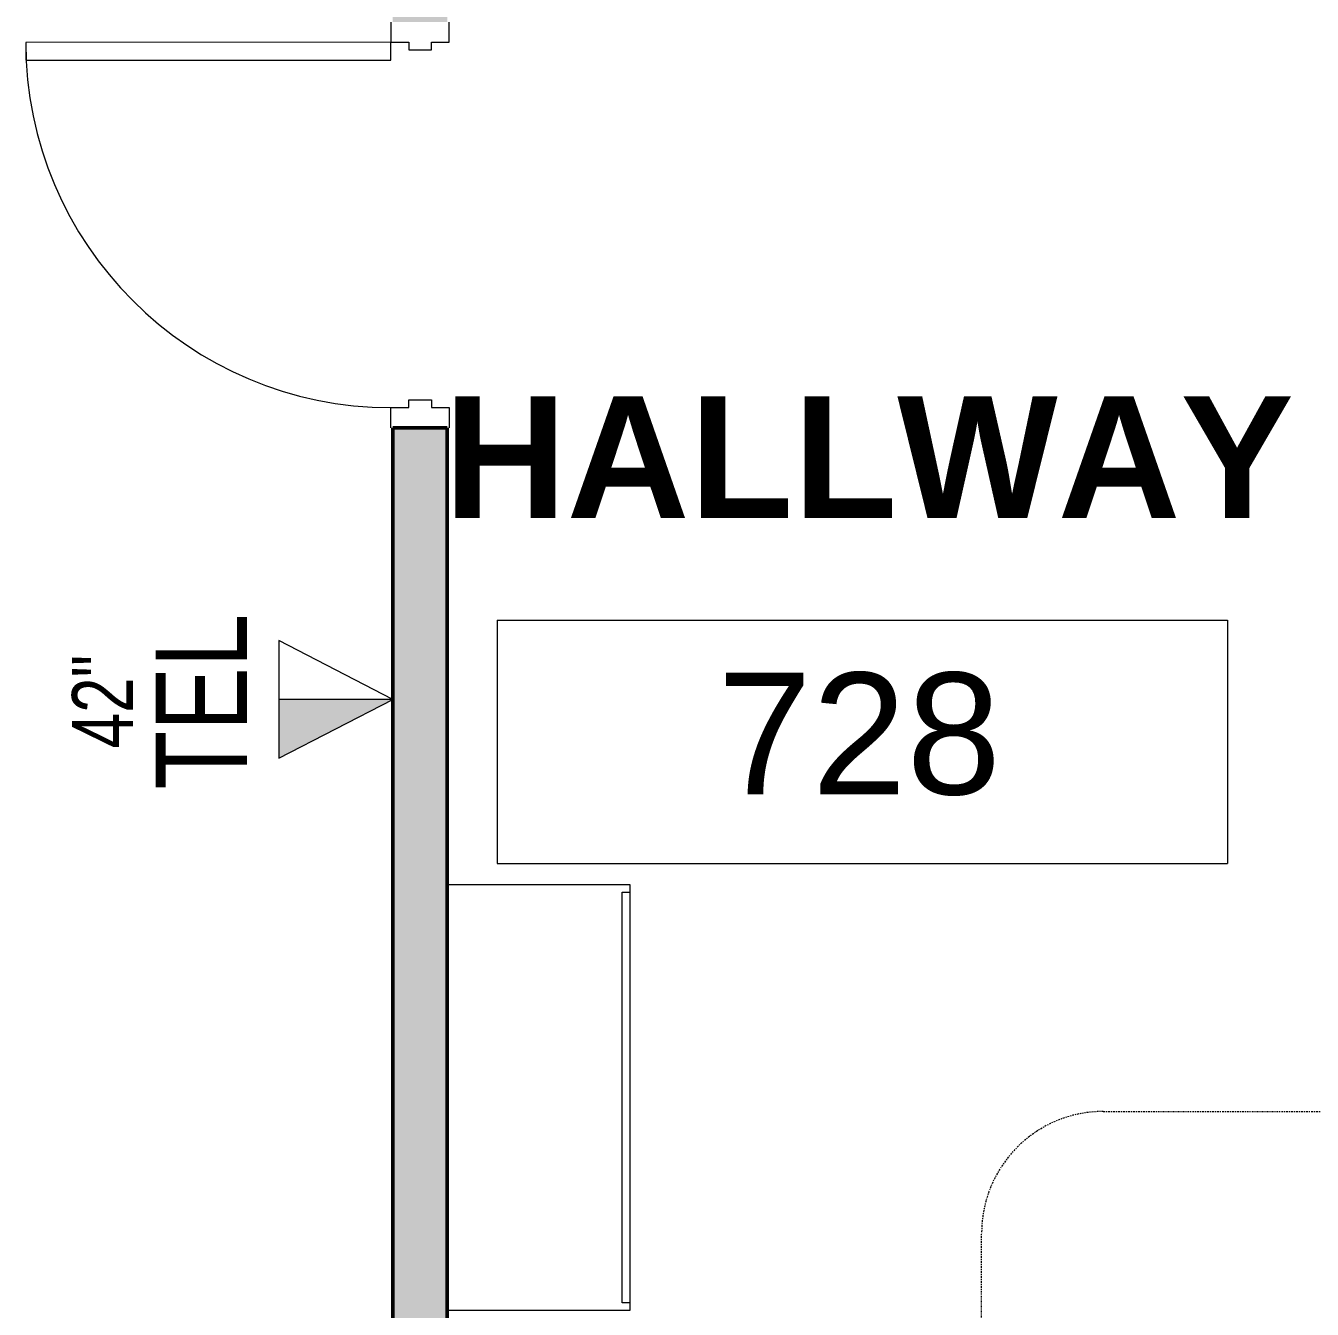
# Model space of a CAD drawing. Header units: inches. Extents: x -897 to 1409, y -1054 to 924.
# Drawn here: x -341.5 to -214.7, y -369.5 to -243 of the extents above; entities that cross this region are included whole.
import ezdxf

# ---------------------------------------------------------------- set-up
doc = ezdxf.new("R2010")
doc.units = ezdxf.units.IN
doc.header["$MEASUREMENT"] = 0
doc.linetypes.add('Dash Dot 3_16_', pattern=[0.3125, 0.1875, -0.0625, 0, -0.0625])
for name, color, linetype, lineweight in [('A-ANNO-NOTE', 131, 'Continuous', 9), ('A-ANNO-SYMB', 150, 'Continuous', 9), ('A-AREA-IDEN', 2, 'Continuous', 9), ('A-DOOR', 31, 'Continuous', 13), ('A-DOOR-FRAM', 31, 'Continuous', 20), ('A-WALL-PATT', 111, 'Continuous', 13), ('I-FURN', 30, 'Continuous', 9), ('I-WALL', 2, 'Continuous', 13)]:
    doc.layers.add(name, color=color, linetype=linetype, lineweight=lineweight)
doc.styles.add('Arial', font='arial.ttf', dxfattribs={"width": 0.75, "height": 9})
doc.styles.add('Arial_1', font='arial.ttf', dxfattribs={"width": 0.75, "height": 6})
doc.styles.add('Arial_4', font='arial.ttf', dxfattribs={"height": 12})
doc.styles.add('Arial_B', font='arialbd.ttf', dxfattribs={"height": 12})

# ---------------------------------------------------------------- blocks, each defined once
blk = doc.blocks.new('Room Tag - Room Tag-84095-7TH FLOOR TELECOM PLAN')
at = {"layer": 'A-AREA-IDEN'}
for p, q in [((-0.375, -0.0625), (-0.375, -0.3125)), ((-0.375, -0.0625), (0.375, -0.0625)), ((0.375, -0.0625), (0.375, -0.3125)), ((-0.375, -0.3125), (0.375, -0.3125))]:
    blk.add_line(p, q, dxfattribs=at)
blk = doc.blocks.new('Single-HM Frame - Storage 36_ - 8_ H wd-4685422-7TH FLOOR TELECOM PLAN')
at = {"layer": 'A-DOOR', "color": 253}
for p, q in [((-16.25, -2.87), (-18, -2.88)), ((-18, -2.88), (-17.99, -38.87)), ((-16.24, -38.87), (-16.25, -2.87)), ((-17.99, -38.87), (-16.24, -38.87))]:
    blk.add_line(p, q, dxfattribs=at)
blk.add_arc((-18, -2.88), 36, 270.01, 0, dxfattribs=at)
at = {"layer": 'A-DOOR-FRAM', "color": 133}
for p, q in [((-18, 2.87), (-20, 2.87)), ((-18, 1.12), (-18, 2.87)), ((18, 2.87), (20, 2.87)), ((18, 1.12), (18, 2.87)), ((-17.25, 1.12), (-18, 1.12)), ((-17.25, -1.12), (-17.25, 1.12)), ((17.25, 1.12), (18, 1.12)), ((17.25, -1.12), (17.25, 1.12)), ((-18, -1.12), (-17.25, -1.12)), ((-18, -2.88), (-18, -1.12)), ((18, -1.12), (17.25, -1.12)), ((18, -2.88), (18, -1.12)), ((-20, -2.88), (-18, -2.88)), ((20, -2.88), (18, -2.88))]:
    blk.add_line(p, q, dxfattribs=at)
blk = doc.blocks.new('Cabinet File - Lateral 4 Drawer - 42_ x 18_ x 60_-V39-7TH FLOOR TELECOM PLAN')
at = {"layer": 'I-FURN', "color": 53}
for p, q in [((-28.09, 27.78), (-28.09, 45.78)), ((-28.09, 45.78), (13.91, 45.78)), ((-27.34, 45.78), (13.16, 45.78)), ((-27.34, 45.03), (-27.34, 45.78)), ((13.16, 45.78), (13.16, 45.03)), ((13.91, 45.78), (13.91, 27.78)), ((13.16, 45.03), (-27.34, 45.03))]:
    blk.add_line(p, q, dxfattribs=at)

msp = doc.modelspace()

# ---------------------------------------------------------------- hatches: boundary and pattern name
at = {"layer": 'A-ANNO-NOTE'}
msp.add_hatch(color=256, dxfattribs=at).paths.add_polyline_path([(-316.6, -315.18), (-305.35, -309.38), (-316.6, -309.38)], flags=0)
at = {"layer": 'A-WALL-PATT'}
h = msp.add_hatch(color=253, dxfattribs=at)
h.paths.add_polyline_path([(-305.35, -537.62), (-299.98, -537.62), (-299.98, -282.62), (-305.35, -282.62), (-305.35, -525.37)], flags=0)
h.paths.add_polyline_path([(-299.98, -242.62), (-299.98, -192.24), (-305.35, -192.24), (-305.35, -242.62)], flags=0)

# ---------------------------------------------------------------- linework, layer by layer
at = {"layer": 'A-ANNO-NOTE', "lineweight": 20}
for p, q in [((-316.6, -303.57), (-316.6, -315.18)), ((-305.35, -309.38), (-316.6, -303.57)), ((-316.6, -315.18), (-305.35, -309.38))]:
    msp.add_line(p, q, dxfattribs=at)
at = {"layer": 'A-ANNO-NOTE'}
for p, q in [((-305.35, -309.38), (-316.6, -309.38)), ((-316.6, -309.38), (-316.6, -315.18)), ((-316.6, -315.18), (-305.35, -309.38))]:
    msp.add_line(p, q, dxfattribs=at)
at = {"layer": 'A-ANNO-SYMB', "linetype": 'Dash Dot 3_16_'}
for p, q in [((-235.3, -350), (-144.73, -350)), ((-247.3, -554.08), (-247.3, -362))]:
    msp.add_line(p, q, dxfattribs=at)
msp.add_arc((-235.3, -362), 12, 90, 180, dxfattribs=at)
at = {"layer": 'I-WALL', "color": 213, "lineweight": 50}
for p, q in [((-305.35, -282.62), (-305.35, -427.37)), ((-299.98, -282.62), (-305.35, -282.62)), ((-299.98, -537.62), (-299.98, -282.62))]:
    msp.add_line(p, q, dxfattribs=at)

# ---------------------------------------------------------------- block references
at = {"color": 53, "lineweight": 9}
for name, p, rotation in [('Single-HM Frame - Storage 36_ - 8_ H wd-4685422-7TH FLOOR TELECOM PLAN', (-302.66, -262.62), 270.0000000000001), ('Cabinet File - Lateral 4 Drawer - 42_ x 18_ x 60_-V39-7TH FLOOR TELECOM PLAN', (-327.76, -355.71), 269.9999999999997)]:
    msp.add_blockref(name, p, dxfattribs=dict(at, rotation=rotation))
at = {"layer": 'A-AREA-IDEN', "xscale": 95.99999999999994, "yscale": 95.99999999999994, "zscale": 95.99999999999994}
msp.add_blockref('Room Tag - Room Tag-84095-7TH FLOOR TELECOM PLAN', (-259.07, -295.57), dxfattribs=at)

# ---------------------------------------------------------------- texts
at = {"layer": 'A-ANNO-NOTE', "attachment_point": 1, "rotation": 90}
for s, insert, char_height, width, style in [('TEL', (-328.73, -318.25), 9, 21.1343, 'Arial'), ('42"', (-336.98, -314.21), 6, 11.3625, 'Arial_1')]:
    msp.add_mtext(s, dxfattribs=dict(at, insert=insert, char_height=char_height, width=width, style=style))
at = {"layer": 'A-AREA-IDEN', "char_height": 12, "attachment_point": 1}
for s, insert, width, style in [('HALLWAY', (-300.31, -279.5), 99.687, 'Arial_B'), ('728', (-273.35, -306.75), 33.633, 'Arial_4')]:
    msp.add_mtext(s, dxfattribs=dict(at, insert=insert, width=width, style=style))

doc.saveas('drawing.dxf')
